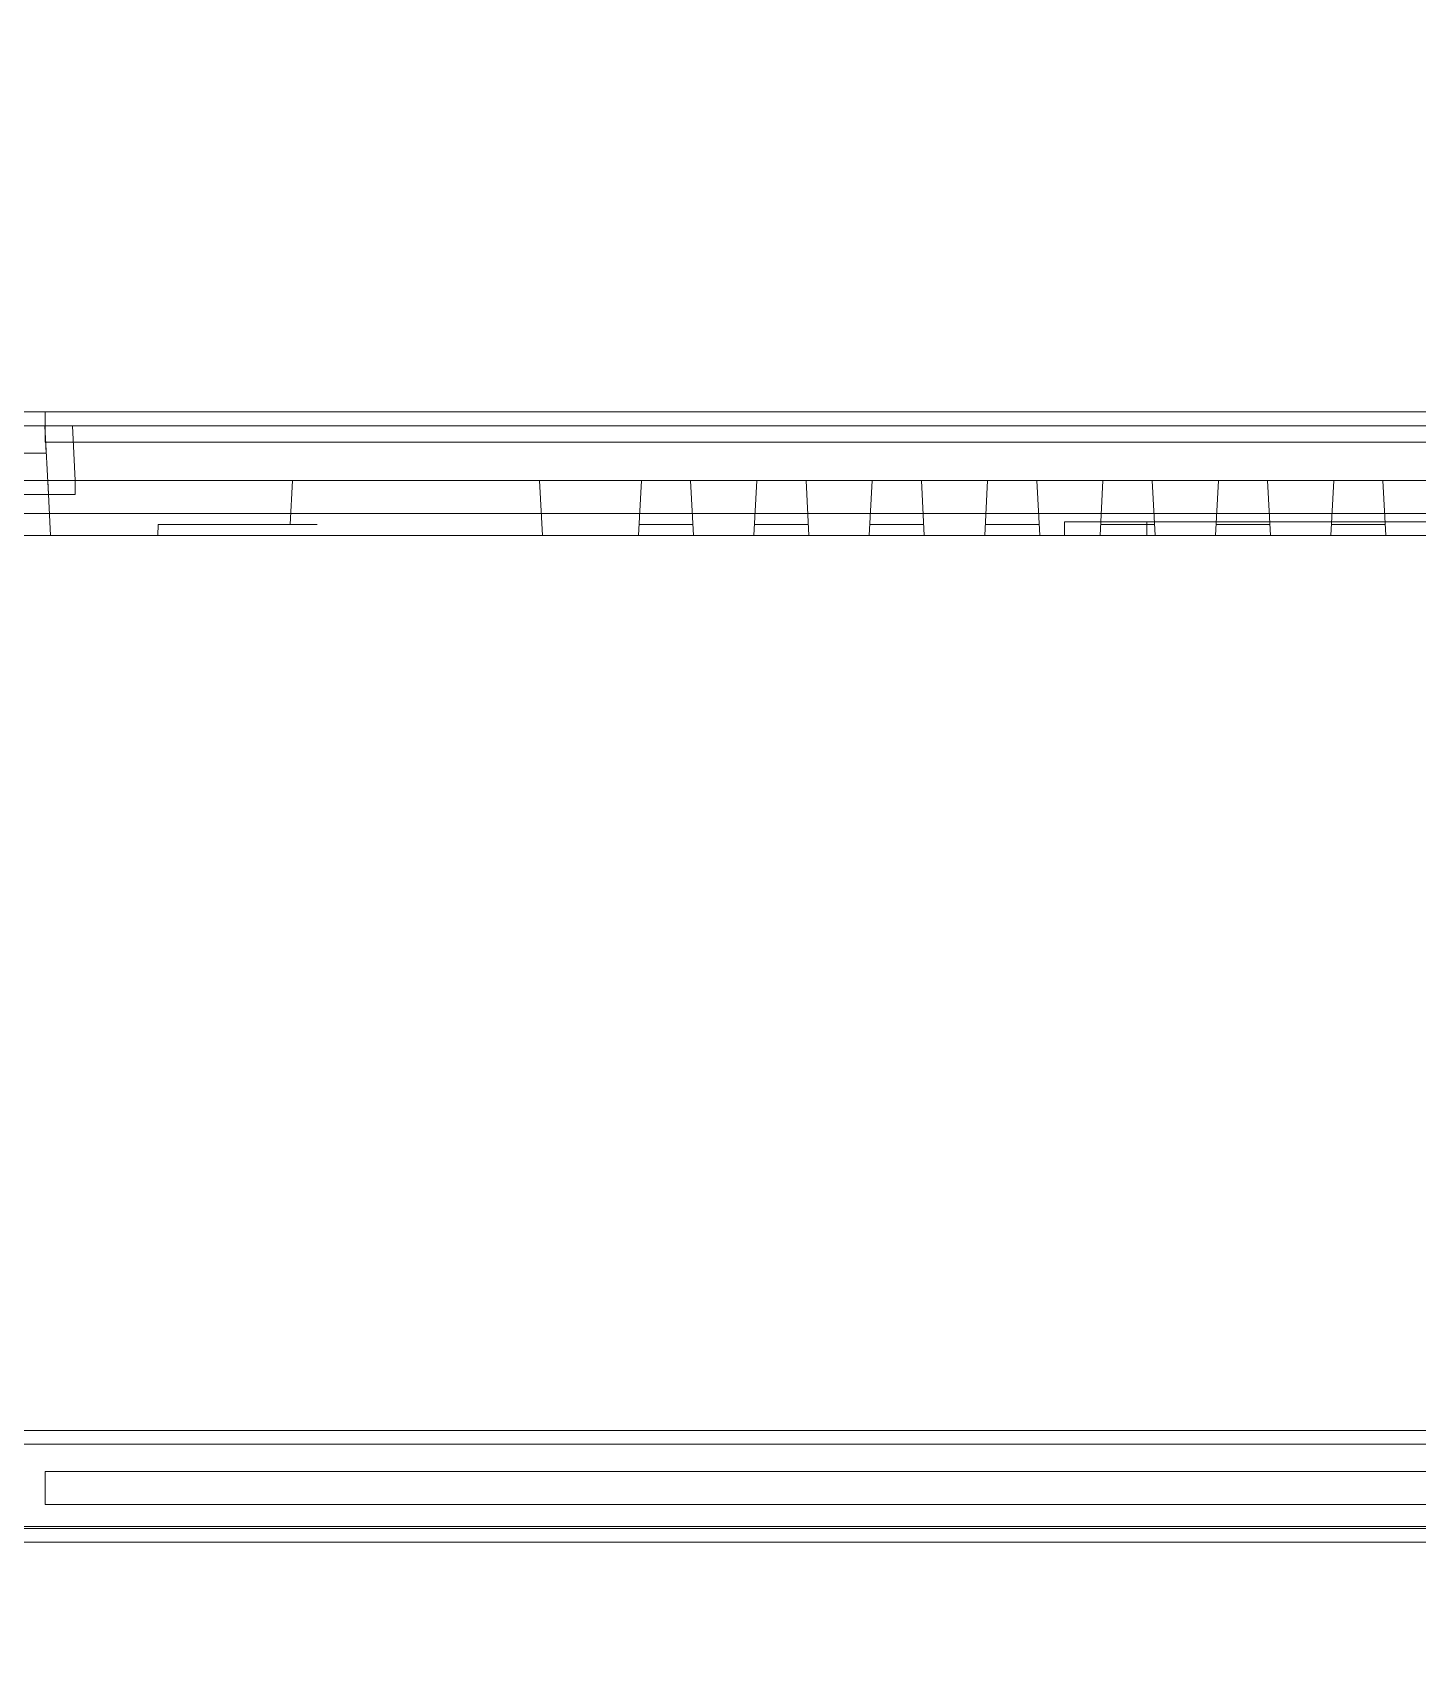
# Model space of a CAD drawing. Header units: millimetres. Extents: x -672 to 672, y -225 to 223.
# Drawn here: x -66.4 to -16, y -43.9 to 15.4 of the extents above; entities that cross this region are included whole.
import ezdxf
from ezdxf.lldxf.tags import DXFTag

# ---------------------------------------------------------------- set-up
doc = ezdxf.new("R2010")
doc.units = ezdxf.units.MM
doc.header["$MEASUREMENT"] = 0
doc.layers.add('layer 1', color=7, linetype='Continuous')
tags = doc.linetypes.add('New Line21', pattern=[0.2, 0.1, -0.1]).pattern_tags.tags
tags[6:7] = [DXFTag(74, 4), DXFTag(75, 0), DXFTag(340, '0'), DXFTag(46, 1.0), DXFTag(50, 0.0), DXFTag(44, 0.0), DXFTag(45, 0.0)]
tags[4:5] = [DXFTag(74, 4), DXFTag(75, 0), DXFTag(340, '0'), DXFTag(46, 1.0), DXFTag(50, 0.0), DXFTag(44, 0.0), DXFTag(45, 0.0)]
tags = doc.linetypes.add('New Line22', pattern=[0.2, 0.1, -0.1]).pattern_tags.tags
tags[6:7] = [DXFTag(74, 4), DXFTag(75, 0), DXFTag(340, '0'), DXFTag(46, 1.0), DXFTag(50, 0.0), DXFTag(44, 0.0), DXFTag(45, 0.0)]
tags[4:5] = [DXFTag(74, 4), DXFTag(75, 0), DXFTag(340, '0'), DXFTag(46, 1.0), DXFTag(50, 0.0), DXFTag(44, 0.0), DXFTag(45, 0.0)]
tags = doc.linetypes.add('New Line23', pattern=[0.2, 0.1, -0.1]).pattern_tags.tags
tags[6:7] = [DXFTag(74, 4), DXFTag(75, 0), DXFTag(340, '0'), DXFTag(46, 1.0), DXFTag(50, 0.0), DXFTag(44, 0.0), DXFTag(45, 0.0)]
tags[4:5] = [DXFTag(74, 4), DXFTag(75, 0), DXFTag(340, '0'), DXFTag(46, 1.0), DXFTag(50, 0.0), DXFTag(44, 0.0), DXFTag(45, 0.0)]
tags = doc.linetypes.add('New Line24', pattern=[0.2, 0.1, -0.1]).pattern_tags.tags
tags[6:7] = [DXFTag(74, 4), DXFTag(75, 0), DXFTag(340, '0'), DXFTag(46, 1.0), DXFTag(50, 0.0), DXFTag(44, 0.0), DXFTag(45, 0.0)]
tags[4:5] = [DXFTag(74, 4), DXFTag(75, 0), DXFTag(340, '0'), DXFTag(46, 1.0), DXFTag(50, 0.0), DXFTag(44, 0.0), DXFTag(45, 0.0)]
tags = doc.linetypes.add('New Line25', pattern=[0.2, 0.1, -0.1]).pattern_tags.tags
tags[6:7] = [DXFTag(74, 4), DXFTag(75, 0), DXFTag(340, '0'), DXFTag(46, 1.0), DXFTag(50, 0.0), DXFTag(44, 0.0), DXFTag(45, 0.0)]
tags[4:5] = [DXFTag(74, 4), DXFTag(75, 0), DXFTag(340, '0'), DXFTag(46, 1.0), DXFTag(50, 0.0), DXFTag(44, 0.0), DXFTag(45, 0.0)]
tags = doc.linetypes.add('New Line26', pattern=[0.2, 0.1, -0.1]).pattern_tags.tags
tags[6:7] = [DXFTag(74, 4), DXFTag(75, 0), DXFTag(340, '0'), DXFTag(46, 1.0), DXFTag(50, 0.0), DXFTag(44, 0.0), DXFTag(45, 0.0)]
tags[4:5] = [DXFTag(74, 4), DXFTag(75, 0), DXFTag(340, '0'), DXFTag(46, 1.0), DXFTag(50, 0.0), DXFTag(44, 0.0), DXFTag(45, 0.0)]
tags = doc.linetypes.add('New Line27', pattern=[0.2, 0.1, -0.1]).pattern_tags.tags
tags[6:7] = [DXFTag(74, 4), DXFTag(75, 0), DXFTag(340, '0'), DXFTag(46, 1.0), DXFTag(50, 0.0), DXFTag(44, 0.0), DXFTag(45, 0.0)]
tags[4:5] = [DXFTag(74, 4), DXFTag(75, 0), DXFTag(340, '0'), DXFTag(46, 1.0), DXFTag(50, 0.0), DXFTag(44, 0.0), DXFTag(45, 0.0)]
tags = doc.linetypes.add('New Line28', pattern=[0.2, 0.1, -0.1]).pattern_tags.tags
tags[6:7] = [DXFTag(74, 4), DXFTag(75, 0), DXFTag(340, '0'), DXFTag(46, 1.0), DXFTag(50, 0.0), DXFTag(44, 0.0), DXFTag(45, 0.0)]
tags[4:5] = [DXFTag(74, 4), DXFTag(75, 0), DXFTag(340, '0'), DXFTag(46, 1.0), DXFTag(50, 0.0), DXFTag(44, 0.0), DXFTag(45, 0.0)]
tags = doc.linetypes.add('New Line29', pattern=[0.2, 0.1, -0.1]).pattern_tags.tags
tags[6:7] = [DXFTag(74, 4), DXFTag(75, 0), DXFTag(340, '0'), DXFTag(46, 1.0), DXFTag(50, 0.0), DXFTag(44, 0.0), DXFTag(45, 0.0)]
tags[4:5] = [DXFTag(74, 4), DXFTag(75, 0), DXFTag(340, '0'), DXFTag(46, 1.0), DXFTag(50, 0.0), DXFTag(44, 0.0), DXFTag(45, 0.0)]
tags = doc.linetypes.add('New Line30', pattern=[0.2, 0.1, -0.1]).pattern_tags.tags
tags[6:7] = [DXFTag(74, 4), DXFTag(75, 0), DXFTag(340, '0'), DXFTag(46, 1.0), DXFTag(50, 0.0), DXFTag(44, 0.0), DXFTag(45, 0.0)]
tags[4:5] = [DXFTag(74, 4), DXFTag(75, 0), DXFTag(340, '0'), DXFTag(46, 1.0), DXFTag(50, 0.0), DXFTag(44, 0.0), DXFTag(45, 0.0)]
tags = doc.linetypes.add('New Line31', pattern=[0.2, 0.1, -0.1]).pattern_tags.tags
tags[6:7] = [DXFTag(74, 4), DXFTag(75, 0), DXFTag(340, '0'), DXFTag(46, 1.0), DXFTag(50, 0.0), DXFTag(44, 0.0), DXFTag(45, 0.0)]
tags[4:5] = [DXFTag(74, 4), DXFTag(75, 0), DXFTag(340, '0'), DXFTag(46, 1.0), DXFTag(50, 0.0), DXFTag(44, 0.0), DXFTag(45, 0.0)]
tags = doc.linetypes.add('New Line32', pattern=[0.2, 0.1, -0.1]).pattern_tags.tags
tags[6:7] = [DXFTag(74, 4), DXFTag(75, 0), DXFTag(340, '0'), DXFTag(46, 1.0), DXFTag(50, 0.0), DXFTag(44, 0.0), DXFTag(45, 0.0)]
tags[4:5] = [DXFTag(74, 4), DXFTag(75, 0), DXFTag(340, '0'), DXFTag(46, 1.0), DXFTag(50, 0.0), DXFTag(44, 0.0), DXFTag(45, 0.0)]
tags = doc.linetypes.add('New Line33', pattern=[0.2, 0.1, -0.1]).pattern_tags.tags
tags[6:7] = [DXFTag(74, 4), DXFTag(75, 0), DXFTag(340, '0'), DXFTag(46, 1.0), DXFTag(50, 0.0), DXFTag(44, 0.0), DXFTag(45, 0.0)]
tags[4:5] = [DXFTag(74, 4), DXFTag(75, 0), DXFTag(340, '0'), DXFTag(46, 1.0), DXFTag(50, 0.0), DXFTag(44, 0.0), DXFTag(45, 0.0)]
tags = doc.linetypes.add('New Line34', pattern=[0.2, 0.1, -0.1]).pattern_tags.tags
tags[6:7] = [DXFTag(74, 4), DXFTag(75, 0), DXFTag(340, '0'), DXFTag(46, 1.0), DXFTag(50, 0.0), DXFTag(44, 0.0), DXFTag(45, 0.0)]
tags[4:5] = [DXFTag(74, 4), DXFTag(75, 0), DXFTag(340, '0'), DXFTag(46, 1.0), DXFTag(50, 0.0), DXFTag(44, 0.0), DXFTag(45, 0.0)]
tags = doc.linetypes.add('New Line35', pattern=[0.2, 0.1, -0.1]).pattern_tags.tags
tags[6:7] = [DXFTag(74, 4), DXFTag(75, 0), DXFTag(340, '0'), DXFTag(46, 1.0), DXFTag(50, 0.0), DXFTag(44, 0.0), DXFTag(45, 0.0)]
tags[4:5] = [DXFTag(74, 4), DXFTag(75, 0), DXFTag(340, '0'), DXFTag(46, 1.0), DXFTag(50, 0.0), DXFTag(44, 0.0), DXFTag(45, 0.0)]
tags = doc.linetypes.add('New Line36', pattern=[0.2, 0.1, -0.1]).pattern_tags.tags
tags[6:7] = [DXFTag(74, 4), DXFTag(75, 0), DXFTag(340, '0'), DXFTag(46, 1.0), DXFTag(50, 0.0), DXFTag(44, 0.0), DXFTag(45, 0.0)]
tags[4:5] = [DXFTag(74, 4), DXFTag(75, 0), DXFTag(340, '0'), DXFTag(46, 1.0), DXFTag(50, 0.0), DXFTag(44, 0.0), DXFTag(45, 0.0)]
tags = doc.linetypes.add('New Line37', pattern=[0.2, 0.1, -0.1]).pattern_tags.tags
tags[6:7] = [DXFTag(74, 4), DXFTag(75, 0), DXFTag(340, '0'), DXFTag(46, 1.0), DXFTag(50, 0.0), DXFTag(44, 0.0), DXFTag(45, 0.0)]
tags[4:5] = [DXFTag(74, 4), DXFTag(75, 0), DXFTag(340, '0'), DXFTag(46, 1.0), DXFTag(50, 0.0), DXFTag(44, 0.0), DXFTag(45, 0.0)]
tags = doc.linetypes.add('New Line38', pattern=[0.2, 0.1, -0.1]).pattern_tags.tags
tags[6:7] = [DXFTag(74, 4), DXFTag(75, 0), DXFTag(340, '0'), DXFTag(46, 1.0), DXFTag(50, 0.0), DXFTag(44, 0.0), DXFTag(45, 0.0)]
tags[4:5] = [DXFTag(74, 4), DXFTag(75, 0), DXFTag(340, '0'), DXFTag(46, 1.0), DXFTag(50, 0.0), DXFTag(44, 0.0), DXFTag(45, 0.0)]
tags = doc.linetypes.add('New Line39', pattern=[0.2, 0.1, -0.1]).pattern_tags.tags
tags[6:7] = [DXFTag(74, 4), DXFTag(75, 0), DXFTag(340, '0'), DXFTag(46, 1.0), DXFTag(50, 0.0), DXFTag(44, 0.0), DXFTag(45, 0.0)]
tags[4:5] = [DXFTag(74, 4), DXFTag(75, 0), DXFTag(340, '0'), DXFTag(46, 1.0), DXFTag(50, 0.0), DXFTag(44, 0.0), DXFTag(45, 0.0)]
tags = doc.linetypes.add('New Line40', pattern=[0.2, 0.1, -0.1]).pattern_tags.tags
tags[6:7] = [DXFTag(74, 4), DXFTag(75, 0), DXFTag(340, '0'), DXFTag(46, 1.0), DXFTag(50, 0.0), DXFTag(44, 0.0), DXFTag(45, 0.0)]
tags[4:5] = [DXFTag(74, 4), DXFTag(75, 0), DXFTag(340, '0'), DXFTag(46, 1.0), DXFTag(50, 0.0), DXFTag(44, 0.0), DXFTag(45, 0.0)]
tags = doc.linetypes.add('New Line41', pattern=[0.2, 0.1, -0.1]).pattern_tags.tags
tags[6:7] = [DXFTag(74, 4), DXFTag(75, 0), DXFTag(340, '0'), DXFTag(46, 1.0), DXFTag(50, 0.0), DXFTag(44, 0.0), DXFTag(45, 0.0)]
tags[4:5] = [DXFTag(74, 4), DXFTag(75, 0), DXFTag(340, '0'), DXFTag(46, 1.0), DXFTag(50, 0.0), DXFTag(44, 0.0), DXFTag(45, 0.0)]
tags = doc.linetypes.add('New Line42', pattern=[0.2, 0.1, -0.1]).pattern_tags.tags
tags[6:7] = [DXFTag(74, 4), DXFTag(75, 0), DXFTag(340, '0'), DXFTag(46, 1.0), DXFTag(50, 0.0), DXFTag(44, 0.0), DXFTag(45, 0.0)]
tags[4:5] = [DXFTag(74, 4), DXFTag(75, 0), DXFTag(340, '0'), DXFTag(46, 1.0), DXFTag(50, 0.0), DXFTag(44, 0.0), DXFTag(45, 0.0)]
tags = doc.linetypes.add('New Line43', pattern=[0.2, 0.1, -0.1]).pattern_tags.tags
tags[6:7] = [DXFTag(74, 4), DXFTag(75, 0), DXFTag(340, '0'), DXFTag(46, 1.0), DXFTag(50, 0.0), DXFTag(44, 0.0), DXFTag(45, 0.0)]
tags[4:5] = [DXFTag(74, 4), DXFTag(75, 0), DXFTag(340, '0'), DXFTag(46, 1.0), DXFTag(50, 0.0), DXFTag(44, 0.0), DXFTag(45, 0.0)]
tags = doc.linetypes.add('New Line44', pattern=[0.2, 0.1, -0.1]).pattern_tags.tags
tags[6:7] = [DXFTag(74, 4), DXFTag(75, 0), DXFTag(340, '0'), DXFTag(46, 1.0), DXFTag(50, 0.0), DXFTag(44, 0.0), DXFTag(45, 0.0)]
tags[4:5] = [DXFTag(74, 4), DXFTag(75, 0), DXFTag(340, '0'), DXFTag(46, 1.0), DXFTag(50, 0.0), DXFTag(44, 0.0), DXFTag(45, 0.0)]
tags = doc.linetypes.add('New Line45', pattern=[0.2, 0.1, -0.1]).pattern_tags.tags
tags[6:7] = [DXFTag(74, 4), DXFTag(75, 0), DXFTag(340, '0'), DXFTag(46, 1.0), DXFTag(50, 0.0), DXFTag(44, 0.0), DXFTag(45, 0.0)]
tags[4:5] = [DXFTag(74, 4), DXFTag(75, 0), DXFTag(340, '0'), DXFTag(46, 1.0), DXFTag(50, 0.0), DXFTag(44, 0.0), DXFTag(45, 0.0)]
tags = doc.linetypes.add('New Line62', pattern=[0.2, 0.1, -0.1]).pattern_tags.tags
tags[6:7] = [DXFTag(74, 4), DXFTag(75, 0), DXFTag(340, '0'), DXFTag(46, 1.0), DXFTag(50, 0.0), DXFTag(44, 0.0), DXFTag(45, 0.0)]
tags[4:5] = [DXFTag(74, 4), DXFTag(75, 0), DXFTag(340, '0'), DXFTag(46, 1.0), DXFTag(50, 0.0), DXFTag(44, 0.0), DXFTag(45, 0.0)]
tags = doc.linetypes.add('New Line63', pattern=[0.2, 0.1, -0.1]).pattern_tags.tags
tags[6:7] = [DXFTag(74, 4), DXFTag(75, 0), DXFTag(340, '0'), DXFTag(46, 1.0), DXFTag(50, 0.0), DXFTag(44, 0.0), DXFTag(45, 0.0)]
tags[4:5] = [DXFTag(74, 4), DXFTag(75, 0), DXFTag(340, '0'), DXFTag(46, 1.0), DXFTag(50, 0.0), DXFTag(44, 0.0), DXFTag(45, 0.0)]
tags = doc.linetypes.add('New Line64', pattern=[0.2, 0.1, -0.1]).pattern_tags.tags
tags[6:7] = [DXFTag(74, 4), DXFTag(75, 0), DXFTag(340, '0'), DXFTag(46, 1.0), DXFTag(50, 0.0), DXFTag(44, 0.0), DXFTag(45, 0.0)]
tags[4:5] = [DXFTag(74, 4), DXFTag(75, 0), DXFTag(340, '0'), DXFTag(46, 1.0), DXFTag(50, 0.0), DXFTag(44, 0.0), DXFTag(45, 0.0)]
tags = doc.linetypes.add('New Line65', pattern=[0.2, 0.1, -0.1]).pattern_tags.tags
tags[6:7] = [DXFTag(74, 4), DXFTag(75, 0), DXFTag(340, '0'), DXFTag(46, 1.0), DXFTag(50, 0.0), DXFTag(44, 0.0), DXFTag(45, 0.0)]
tags[4:5] = [DXFTag(74, 4), DXFTag(75, 0), DXFTag(340, '0'), DXFTag(46, 1.0), DXFTag(50, 0.0), DXFTag(44, 0.0), DXFTag(45, 0.0)]
tags = doc.linetypes.add('New Line66', pattern=[0.2, 0.1, -0.1]).pattern_tags.tags
tags[6:7] = [DXFTag(74, 4), DXFTag(75, 0), DXFTag(340, '0'), DXFTag(46, 1.0), DXFTag(50, 0.0), DXFTag(44, 0.0), DXFTag(45, 0.0)]
tags[4:5] = [DXFTag(74, 4), DXFTag(75, 0), DXFTag(340, '0'), DXFTag(46, 1.0), DXFTag(50, 0.0), DXFTag(44, 0.0), DXFTag(45, 0.0)]
tags = doc.linetypes.add('New Line67', pattern=[0.2, 0.1, -0.1]).pattern_tags.tags
tags[6:7] = [DXFTag(74, 4), DXFTag(75, 0), DXFTag(340, '0'), DXFTag(46, 1.0), DXFTag(50, 0.0), DXFTag(44, 0.0), DXFTag(45, 0.0)]
tags[4:5] = [DXFTag(74, 4), DXFTag(75, 0), DXFTag(340, '0'), DXFTag(46, 1.0), DXFTag(50, 0.0), DXFTag(44, 0.0), DXFTag(45, 0.0)]
tags = doc.linetypes.add('New Line68', pattern=[0.2, 0.1, -0.1]).pattern_tags.tags
tags[6:7] = [DXFTag(74, 4), DXFTag(75, 0), DXFTag(340, '0'), DXFTag(46, 1.0), DXFTag(50, 0.0), DXFTag(44, 0.0), DXFTag(45, 0.0)]
tags[4:5] = [DXFTag(74, 4), DXFTag(75, 0), DXFTag(340, '0'), DXFTag(46, 1.0), DXFTag(50, 0.0), DXFTag(44, 0.0), DXFTag(45, 0.0)]
tags = doc.linetypes.add('New Line69', pattern=[0.2, 0.1, -0.1]).pattern_tags.tags
tags[6:7] = [DXFTag(74, 4), DXFTag(75, 0), DXFTag(340, '0'), DXFTag(46, 1.0), DXFTag(50, 0.0), DXFTag(44, 0.0), DXFTag(45, 0.0)]
tags[4:5] = [DXFTag(74, 4), DXFTag(75, 0), DXFTag(340, '0'), DXFTag(46, 1.0), DXFTag(50, 0.0), DXFTag(44, 0.0), DXFTag(45, 0.0)]
tags = doc.linetypes.add('New Line71', pattern=[0.2, 0.1, -0.1]).pattern_tags.tags
tags[6:7] = [DXFTag(74, 4), DXFTag(75, 0), DXFTag(340, '0'), DXFTag(46, 1.0), DXFTag(50, 0.0), DXFTag(44, 0.0), DXFTag(45, 0.0)]
tags[4:5] = [DXFTag(74, 4), DXFTag(75, 0), DXFTag(340, '0'), DXFTag(46, 1.0), DXFTag(50, 0.0), DXFTag(44, 0.0), DXFTag(45, 0.0)]
tags = doc.linetypes.add('New Line72', pattern=[0.2, 0.1, -0.1]).pattern_tags.tags
tags[6:7] = [DXFTag(74, 4), DXFTag(75, 0), DXFTag(340, '0'), DXFTag(46, 1.0), DXFTag(50, 0.0), DXFTag(44, 0.0), DXFTag(45, 0.0)]
tags[4:5] = [DXFTag(74, 4), DXFTag(75, 0), DXFTag(340, '0'), DXFTag(46, 1.0), DXFTag(50, 0.0), DXFTag(44, 0.0), DXFTag(45, 0.0)]
tags = doc.linetypes.add('New Line77', pattern=[0.2, 0.1, -0.1]).pattern_tags.tags
tags[6:7] = [DXFTag(74, 4), DXFTag(75, 0), DXFTag(340, '0'), DXFTag(46, 1.0), DXFTag(50, 0.0), DXFTag(44, 0.0), DXFTag(45, 0.0)]
tags[4:5] = [DXFTag(74, 4), DXFTag(75, 0), DXFTag(340, '0'), DXFTag(46, 1.0), DXFTag(50, 0.0), DXFTag(44, 0.0), DXFTag(45, 0.0)]
tags = doc.linetypes.add('New Line81', pattern=[0.2, 0.1, -0.1]).pattern_tags.tags
tags[6:7] = [DXFTag(74, 4), DXFTag(75, 0), DXFTag(340, '0'), DXFTag(46, 1.0), DXFTag(50, 0.0), DXFTag(44, 0.0), DXFTag(45, 0.0)]
tags[4:5] = [DXFTag(74, 4), DXFTag(75, 0), DXFTag(340, '0'), DXFTag(46, 1.0), DXFTag(50, 0.0), DXFTag(44, 0.0), DXFTag(45, 0.0)]
tags = doc.linetypes.add('New Line82', pattern=[0.2, 0.1, -0.1]).pattern_tags.tags
tags[6:7] = [DXFTag(74, 4), DXFTag(75, 0), DXFTag(340, '0'), DXFTag(46, 1.0), DXFTag(50, 0.0), DXFTag(44, 0.0), DXFTag(45, 0.0)]
tags[4:5] = [DXFTag(74, 4), DXFTag(75, 0), DXFTag(340, '0'), DXFTag(46, 1.0), DXFTag(50, 0.0), DXFTag(44, 0.0), DXFTag(45, 0.0)]

msp = doc.modelspace()

# ---------------------------------------------------------------- linework, layer by layer
at = {"layer": 'layer 1', "lineweight": 40}
msp.add_open_spline([(123.1599, 207.75), (123.1599, 207.75), (-161.8401, 207.75), (-161.8401, 207.75), (-161.8401, 207.75), (-161.8401, -207.75), (-161.8401, -207.75), (-161.8401, -207.75), (123.1599, -207.75), (123.1599, -207.75), (123.1599, -207.75), (123.1599, 207.75), (123.1599, 207.75)], degree=3, knots=[0, 0, 0, 0, 0.25, 0.25, 0.25, 0.5, 0.5, 0.5, 0.75, 0.75, 0.75, 1, 1, 1, 1], dxfattribs=at)
at = {"layer": 'layer 1', "lineweight": 9}
for points in [[(-86.3578, 1.5953), (-86.3578, 1.5953), (62.6422, 1.5953), (62.6422, 1.5953)], [(-86.8578, 1.0953), (-86.8578, 1.0953), (63.1422, 1.0953), (63.1422, 1.0953)], [(63.0304, -2.1052), (63.0304, -2.1052), (-86.746, -2.1052), (-86.746, -2.1052)], [(62.2025, -2.9047), (62.2025, -2.9047), (-85.9181, -2.9047), (-85.9181, -2.9047)], [(43.1422, -35.4807), (43.1422, -35.4807), (-66.8578, -35.4807), (-66.8578, -35.4807)], [(-66.8578, -35.9807), (-66.8578, -35.9807), (43.1422, -35.9807), (43.1422, -35.9807)], [(-65.9578, -38.1807), (-65.9578, -38.1807), (-65.9578, -36.9807), (-65.9578, -36.9807)], [(-65.9578, -36.9807), (-65.9578, -36.9807), (42.2422, -36.9807), (42.2422, -36.9807)], [(-65.9578, -38.1807), (-65.9578, -38.1807), (42.2422, -38.1807), (42.2422, -38.1807)], [(46.6422, -38.9807), (46.6422, -38.9807), (-70.3578, -38.9807), (-70.3578, -38.9807)]]:
    msp.add_open_spline(points, degree=3, dxfattribs=at)
at = {"layer": 'layer 1', "color": 8, "linetype": 'New Line25', "lineweight": 9}
msp.add_open_spline([(-65.9578, 1.5953), (-65.9578, 1.5953), (-65.9578, 0.4953), (-65.9578, 0.4953)], degree=3, dxfattribs=at)
at = {"layer": 'layer 1', "color": 8, "linetype": 'New Line24', "lineweight": 9}
msp.add_open_spline([(-65.8365, -1.4047), (-65.8365, -1.4047), (-65.9691, 1.0953), (-65.9691, 1.0953)], degree=3, dxfattribs=at)
at = {"layer": 'layer 1', "color": 8, "linetype": 'New Line22', "lineweight": 9}
msp.add_open_spline([(-65.9674, 1.0953), (-65.9674, 1.0953), (-65.915, 0.0953), (-65.915, 0.0953)], degree=3, dxfattribs=at)
at = {"layer": 'layer 1', "color": 8, "linetype": 'New Line21', "lineweight": 9}
msp.add_open_spline([(-64.9639, 1.0953), (-64.9639, 1.0953), (-64.8578, -0.9047), (-64.8578, -0.9047)], degree=3, dxfattribs=at)
at = {"layer": 'layer 1', "color": 8, "linetype": 'New Line81', "lineweight": 9}
msp.add_open_spline([(-65.915, 0.0953), (-65.915, 0.0953), (-72.8002, 0.0953), (-72.8002, 0.0953)], degree=3, dxfattribs=at)
at = {"layer": 'layer 1', "color": 8, "linetype": 'New Line82', "lineweight": 9}
msp.add_open_spline([(42.2422, 0.4953), (42.2422, 0.4953), (-65.9578, 0.4953), (-65.9578, 0.4953)], degree=3, dxfattribs=at)
at = {"layer": 'layer 1', "color": 8, "linetype": 'New Line77', "lineweight": 9}
msp.add_open_spline([(-83.2877, -0.9047), (-83.2877, -0.9047), (59.5721, -0.9047), (59.5721, -0.9047)], degree=3, dxfattribs=at)
at = {"layer": 'layer 1', "color": 8, "linetype": 'New Line23', "lineweight": 9}
msp.add_open_spline([(-65.8626, -0.9047), (-65.8626, -0.9047), (-65.7578, -2.9047), (-65.7578, -2.9047)], degree=3, dxfattribs=at)
at = {"layer": 'layer 1', "color": 8, "linetype": 'New Line26', "lineweight": 9}
msp.add_open_spline([(-64.8578, -0.9047), (-64.8578, -0.9047), (-64.8665, -1.4047), (-64.8665, -1.4047)], degree=3, dxfattribs=at)
at = {"layer": 'layer 1', "color": 8, "linetype": 'New Line28', "lineweight": 9}
msp.add_open_spline([(-56.953, -0.9047), (-56.953, -0.9047), (-57.0368, -2.5047), (-57.0368, -2.5047)], degree=3, dxfattribs=at)
at = {"layer": 'layer 1', "color": 8, "linetype": 'New Line29', "lineweight": 9}
msp.add_open_spline([(-47.9626, -0.9047), (-47.9626, -0.9047), (-47.8578, -2.9047), (-47.8578, -2.9047)], degree=3, dxfattribs=at)
at = {"layer": 'layer 1', "color": 8, "linetype": 'New Line31', "lineweight": 9}
msp.add_open_spline([(-44.253, -0.9047), (-44.253, -0.9047), (-44.3578, -2.9047), (-44.3578, -2.9047)], degree=3, dxfattribs=at)
at = {"layer": 'layer 1', "color": 8, "linetype": 'New Line30', "lineweight": 9}
msp.add_open_spline([(-42.4626, -0.9047), (-42.4626, -0.9047), (-42.3578, -2.9047), (-42.3578, -2.9047)], degree=3, dxfattribs=at)
at = {"layer": 'layer 1', "color": 8, "linetype": 'New Line33', "lineweight": 9}
msp.add_open_spline([(-40.053, -0.9047), (-40.053, -0.9047), (-40.1578, -2.9047), (-40.1578, -2.9047)], degree=3, dxfattribs=at)
at = {"layer": 'layer 1', "color": 8, "linetype": 'New Line32', "lineweight": 9}
msp.add_open_spline([(-38.2626, -0.9047), (-38.2626, -0.9047), (-38.1578, -2.9047), (-38.1578, -2.9047)], degree=3, dxfattribs=at)
at = {"layer": 'layer 1', "color": 8, "linetype": 'New Line35', "lineweight": 9}
msp.add_open_spline([(-35.853, -0.9047), (-35.853, -0.9047), (-35.9578, -2.9047), (-35.9578, -2.9047)], degree=3, dxfattribs=at)
at = {"layer": 'layer 1', "color": 8, "linetype": 'New Line34', "lineweight": 9}
msp.add_open_spline([(-34.0626, -0.9047), (-34.0626, -0.9047), (-33.9578, -2.9047), (-33.9578, -2.9047)], degree=3, dxfattribs=at)
at = {"layer": 'layer 1', "color": 8, "linetype": 'New Line36', "lineweight": 9}
msp.add_open_spline([(-31.653, -0.9047), (-31.653, -0.9047), (-31.7578, -2.9047), (-31.7578, -2.9047)], degree=3, dxfattribs=at)
at = {"layer": 'layer 1', "color": 8, "linetype": 'New Line37', "lineweight": 9}
msp.add_open_spline([(-29.8626, -0.9047), (-29.8626, -0.9047), (-29.7578, -2.9047), (-29.7578, -2.9047)], degree=3, dxfattribs=at)
at = {"layer": 'layer 1', "color": 8, "linetype": 'New Line39', "lineweight": 9}
msp.add_open_spline([(-27.453, -0.9047), (-27.453, -0.9047), (-27.5578, -2.9047), (-27.5578, -2.9047)], degree=3, dxfattribs=at)
at = {"layer": 'layer 1', "color": 8, "linetype": 'New Line40', "lineweight": 9}
msp.add_open_spline([(-25.6626, -0.9047), (-25.6626, -0.9047), (-25.5578, -2.9047), (-25.5578, -2.9047)], degree=3, dxfattribs=at)
at = {"layer": 'layer 1', "color": 8, "linetype": 'New Line43', "lineweight": 9}
msp.add_open_spline([(-23.253, -0.9047), (-23.253, -0.9047), (-23.3578, -2.9047), (-23.3578, -2.9047)], degree=3, dxfattribs=at)
at = {"layer": 'layer 1', "color": 8, "linetype": 'New Line41', "lineweight": 9}
msp.add_open_spline([(-21.4626, -0.9047), (-21.4626, -0.9047), (-21.3578, -2.9047), (-21.3578, -2.9047)], degree=3, dxfattribs=at)
at = {"layer": 'layer 1', "color": 8, "linetype": 'New Line45', "lineweight": 9}
msp.add_open_spline([(-19.053, -0.9047), (-19.053, -0.9047), (-19.1578, -2.9047), (-19.1578, -2.9047)], degree=3, dxfattribs=at)
at = {"layer": 'layer 1', "color": 8, "linetype": 'New Line44', "lineweight": 9}
msp.add_open_spline([(-17.2626, -0.9047), (-17.2626, -0.9047), (-17.1578, -2.9047), (-17.1578, -2.9047)], degree=3, dxfattribs=at)
at = {"layer": 'layer 1', "color": 8, "linetype": 'New Line72', "lineweight": 9}
msp.add_open_spline([(-73.8491, -1.4047), (-73.8491, -1.4047), (-64.8665, -1.4047), (-64.8665, -1.4047)], degree=3, dxfattribs=at)
at = {"layer": 'layer 1', "color": 8, "linetype": 'New Line27', "lineweight": 9}
msp.add_open_spline([(-61.8368, -2.5047), (-61.8368, -2.5047), (-61.8578, -2.9047), (-61.8578, -2.9047)], degree=3, dxfattribs=at)
at = {"layer": 'layer 1', "color": 8, "linetype": 'New Line69', "lineweight": 9}
msp.add_open_spline([(-56.0578, -2.5047), (-56.0578, -2.5047), (-61.8368, -2.5047), (-61.8368, -2.5047)], degree=3, dxfattribs=at)
at = {"layer": 'layer 1', "color": 8, "linetype": 'New Line68', "lineweight": 9}
msp.add_open_spline([(-42.3788, -2.5047), (-42.3788, -2.5047), (-44.3368, -2.5047), (-44.3368, -2.5047)], degree=3, dxfattribs=at)
at = {"layer": 'layer 1', "color": 8, "linetype": 'New Line67', "lineweight": 9}
msp.add_open_spline([(-38.1788, -2.5047), (-38.1788, -2.5047), (-40.1368, -2.5047), (-40.1368, -2.5047)], degree=3, dxfattribs=at)
at = {"layer": 'layer 1', "color": 8, "linetype": 'New Line66', "lineweight": 9}
msp.add_open_spline([(-33.9788, -2.5047), (-33.9788, -2.5047), (-35.9368, -2.5047), (-35.9368, -2.5047)], degree=3, dxfattribs=at)
at = {"layer": 'layer 1', "color": 8, "linetype": 'New Line65', "lineweight": 9}
msp.add_open_spline([(-29.7788, -2.5047), (-29.7788, -2.5047), (-31.7368, -2.5047), (-31.7368, -2.5047)], degree=3, dxfattribs=at)
at = {"layer": 'layer 1', "color": 8, "linetype": 'New Line38', "lineweight": 9}
msp.add_open_spline([(-28.8578, -2.9047), (-28.8578, -2.9047), (-28.8578, -2.4047), (-28.8578, -2.4047)], degree=3, dxfattribs=at)
at = {"layer": 'layer 1', "color": 8, "linetype": 'New Line71', "lineweight": 9}
msp.add_open_spline([(5.1422, -2.4047), (5.1422, -2.4047), (-28.8578, -2.4047), (-28.8578, -2.4047)], degree=3, dxfattribs=at)
at = {"layer": 'layer 1', "color": 8, "linetype": 'New Line64', "lineweight": 9}
msp.add_open_spline([(-25.5788, -2.5047), (-25.5788, -2.5047), (-27.5368, -2.5047), (-27.5368, -2.5047)], degree=3, dxfattribs=at)
at = {"layer": 'layer 1', "color": 8, "linetype": 'New Line42', "lineweight": 9}
msp.add_open_spline([(-25.8578, -2.9047), (-25.8578, -2.9047), (-25.8578, -2.4047), (-25.8578, -2.4047)], degree=3, dxfattribs=at)
at = {"layer": 'layer 1', "color": 8, "linetype": 'New Line63', "lineweight": 9}
msp.add_open_spline([(-21.3788, -2.5047), (-21.3788, -2.5047), (-23.3368, -2.5047), (-23.3368, -2.5047)], degree=3, dxfattribs=at)
at = {"layer": 'layer 1', "color": 8, "linetype": 'New Line62', "lineweight": 9}
msp.add_open_spline([(-17.1788, -2.5047), (-17.1788, -2.5047), (-19.1368, -2.5047), (-19.1368, -2.5047)], degree=3, dxfattribs=at)
at = {"layer": 'layer 1', "color": 9, "lineweight": 9}
for points in [[(-70.3578, -39.0512), (-70.3578, -39.0512), (46.6422, -39.0512), (46.6422, -39.0512)], [(-70.3578, -39.5509), (-70.3578, -39.5509), (46.6422, -39.5509), (46.6422, -39.5509)]]:
    msp.add_open_spline(points, degree=3, dxfattribs=at)

doc.saveas('drawing.dxf')
